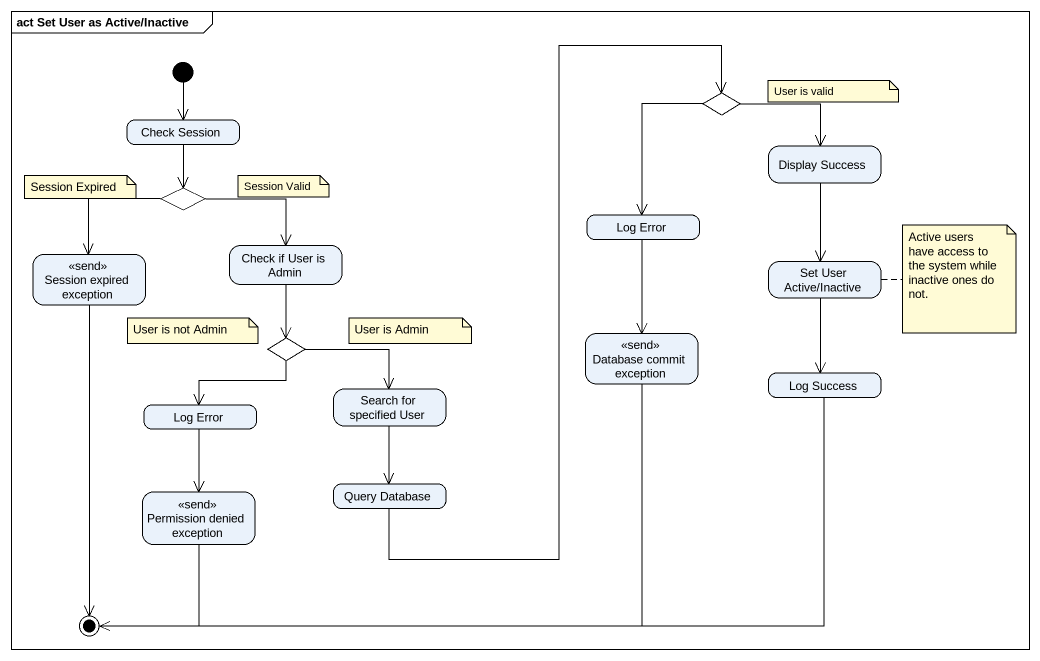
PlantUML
@startuml
mainframe act Set User as Active/Inactive
hide empty description
state choice1 <<choice>>
state "Check Session" as Check_Session
state "Display Success" as Display_Success
state choice2 <<choice>>
state "Check if User is Admin" as Check_if_User_is_Admin
state "Log Error" as Log_Error
state "Session expired exception" as Session_expired_exception <<send>>
state "Set User Active/Inactive" as Set_User_Active_Inactive
state choice3 <<choice>>
state "Database commit exception" as Database_commit_exception <<send>>
state "Log Error" as Log_Error_2
state "Search for specified User" as Search_for_specified_User
state "Log Success" as Log_Success
state "Permission denied exception" as Permission_denied_exception <<send>>
state "Query Database" as Query_Database
[*] --> Check_Session
choice1 -right-> Display_Success
choice1 --> Log_Error
Check_Session --> choice2
Display_Success --> Set_User_Active_Inactive
choice2 --> Check_if_User_is_Admin
choice2 --> Session_expired_exception
Check_if_User_is_Admin --> choice3
Log_Error --> Database_commit_exception
Set_User_Active_Inactive --> Log_Success
choice3 --> Log_Error_2
choice3 -right-> Search_for_specified_User
Log_Error_2 --> Permission_denied_exception
Search_for_specified_User --> Query_Database
Query_Database -up-> choice1
Session_expired_exception --> [*]
Database_commit_exception -left-> [*]
Log_Success -left-> [*]
Permission_denied_exception --> [*]
note as N1
  User is valid
end note
note as N2
  Session Expired
end note
note as N3
  Session Valid
end note
note right of Set_User_Active_Inactive : Active users have access to the system while inactive ones do not.
note as N5
  User is not Admin
end note
note as N6
  User is Admin
end note
@enduml
